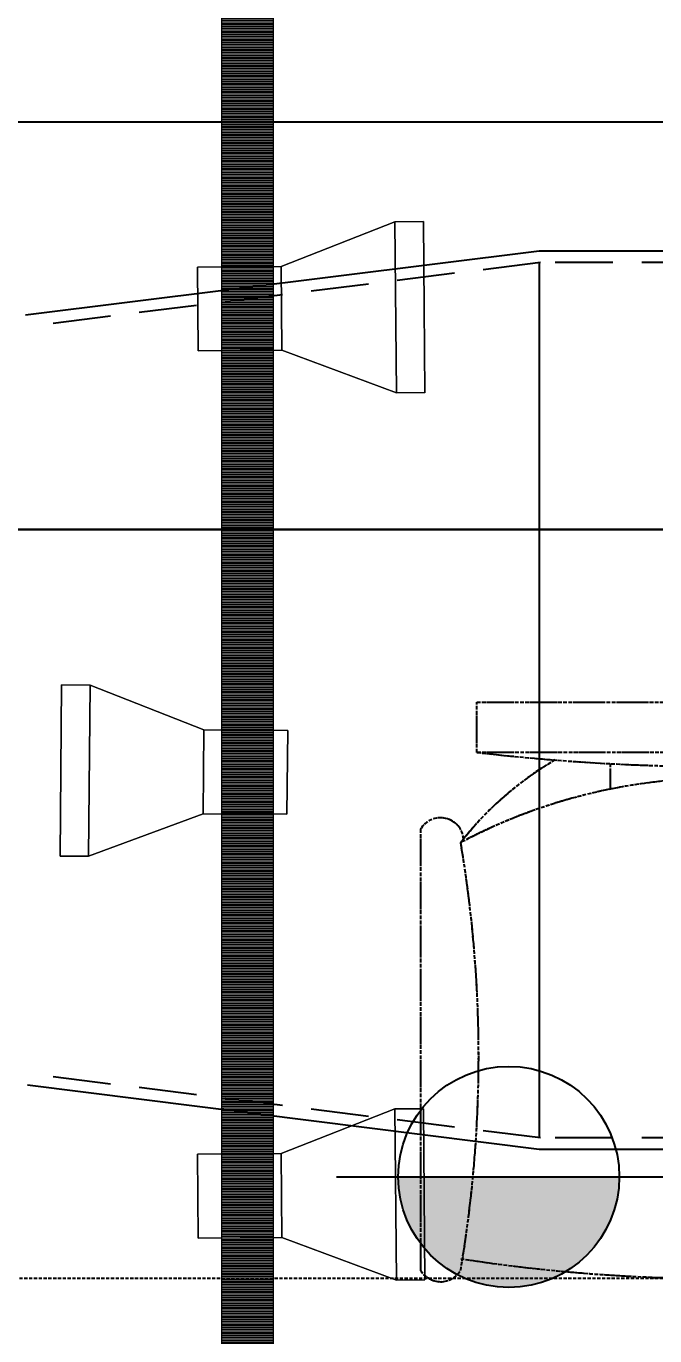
# Model space of a CAD drawing. Extents: x -2975 to 7327, y -1166 to 1029.
# Drawn here: x 718.3 to 767.3, y -671.7 to -569.7 of the extents above; entities that cross this region are included whole.
import ezdxf

# ---------------------------------------------------------------- set-up
doc = ezdxf.new("R2010")
doc.units = 0
doc.header["$PDMODE"] = 34
doc.linetypes.add('DASHED', pattern=[0.75, 0.5, -0.25])
doc.linetypes.add('XR-Mince$0$Anchor Stor (Ground Floor Plan ) Xref$2$Retail Building ( Ground Floor ) Xref$0$HIDDEN', pattern=[0.375, 0.25, -0.125])
for name, color, linetype in [('E-TEXT-LIGHTING', 7, 'Continuous'), ('M-FIRE FIGHTING-1.5 INCH', 1, 'Continuous'), ('M-FIRE FIGHTING-2 INCH', 1, 'Continuous'), ('M-HVAC-BLUE', 5, 'Continuous'), ('XR-Mince$0$A-SYMB-LEVL', 8, 'Continuous'), ('XR-Mince$0$fur dashed', 15, 'XR-Mince$0$Anchor Stor (Ground Floor Plan ) Xref$2$Retail Building ( Ground Floor ) Xref$0$HIDDEN'), ('XR-Mince$0$lighting unit', 4, 'Continuous')]:
    doc.layers.add(name, color=color, linetype=linetype)
doc.layers.add('XR-Mince$0$C-Spot', color=6, linetype='Continuous', lineweight=9)
doc.styles.get("Standard").update_dxf_attribs({"font": 'arial.ttf'})
doc.dimstyles.new('ISO-25', dxfattribs={"dimtxt": 10, "dimasz": 2.5, "dimexe": 1.25, "dimexo": 0.625, "dimtad": 0, "dimtxsty": 'Standard', "dimcen": 2.5, "dimadec": 0, "dimazin": 0, "dimtfac": 1, "dimtix": 1, "dimtmove": 0, "dimatfit": 3, "dimfxl": 1, "dimarcsym": 0})
pattern_1 = [(180, (10348.38203, -44521.9764), (-2e-13, -0.125), [])]

# ---------------------------------------------------------------- blocks, each defined once
blk = doc.blocks.new('XR-Mince$0$gfhfhh')
at = {"layer": 'XR-Mince$0$fur dashed'}
for p, q in [((-5832.981, -7608.143), (-5818.467, -7576.96)), ((-5818.467, -7576.96), (-5815.298, -7578.435)), ((-5809.068, -7577.719), (-5781.257, -7590.663)), ((-5815.298, -7578.435), (-5829.811, -7609.618)), ((-5819.281, -7589.076), (-5817.997, -7589.674)), ((-5825.191, -7601.546), (-5823.586, -7602.293)), ((-5829.811, -7609.618), (-5832.981, -7608.143)), ((-5826.622, -7615.434), (-5798.811, -7628.378))]:
    blk.add_line(p, q, dxfattribs=at)
for centre, radius, start, end in [((-5957.032, -7531.436), 149.324, 328.42768, 341.65449), ((-5808.923, -7579.34), 1.612, 95.42891, 239.26706), ((-5786.238, -7611.287), 38.416, 127.10045, 182.98172), ((-5804.394, -7602.837), 22.75, 102.74137, 124.58252), ((-5760.633, -7511.099), 84.949, 234.95594, 255.12623), ((-5782.587, -7591.588), 1.612, 275.42891, 34.65325), ((-5896.263, -7560.078), 117.756, 326.24845, 343.83371), ((-5804.394, -7602.837), 22.75, 185.27925, 207.3408), ((-5825.296, -7614.517), 1.612, 70.089, 214.65325), ((-5848.262, -7699.372), 89.279, 55.44977, 74.6324), ((-5798.959, -7626.765), 1.612, 275.42891, 34.65325)]:
    blk.add_arc(centre, radius, start, end, dxfattribs=at)
blk = doc.blocks.new('XR-Mince$0$fur')
at = {"layer": 'XR-Mince$0$fur dashed'}
for p, q in [((-12816.33, -21713.79), (-12777.8, -21713.79)), ((-12816.33, -21717.71), (-12816.33, -21713.79)), ((-12777.8, -21717.71), (-12816.33, -21717.71)), ((-12805.95, -21718.58), (-12805.95, -21720.57)), ((-12820.72, -21723.69), (-12820.72, -21758.05)), ((-12766.96, -21758.71), (-12912.03, -21758.71))]:
    blk.add_line(p, q, dxfattribs=at)
blk.add_lwpolyline([(-12766.96, -21758.71), (-12912.03, -21758.71), (-12912.03, -21898.71), (-12766.96, -21898.71)], close=True, dxfattribs=at)
for centre, radius, start, end in [((-12797.06, -21551.58), 167.24, 263.3862, 276.613), ((-12797.43, -21740.31), 25.48, 120.2377, 142.2993), ((-12797.43, -21762.74), 43.03, 62.0589, 117.9402), ((-12819.17, -21724.61), 1.81, 5.0475, 149.6117), ((-12916.18, -21741.39), 99.99, 350.4083, 9.5909), ((-12797.43, -21626.82), 131.89, 261.2069, 278.7922), ((-12819.16, -21757.14), 1.81, 210.3874, 329.6117)]:
    blk.add_arc(centre, radius, start, end, dxfattribs=at)
for p, xscale, yscale, zscale, rotation in [((-23340.7, -24041.06), -1.12, 1.12, 1.12, 65.04150685471984), ((-2334.31, -24041.06), 1.119999999999999, 1.119999999999999, 1.119999999999999, 294.9584931452802)]:
    blk.add_blockref('XR-Mince$0$gfhfhh', p, dxfattribs=dict(at, xscale=xscale, yscale=yscale, zscale=zscale, rotation=rotation))
blk = doc.blocks.new('XR-Mince$0$lighting')
at = {"layer": 'XR-Mince$0$C-Spot'}
h = blk.add_hatch(dxfattribs=at)
h.set_pattern_fill('ANSI31', color=4, angle=-225)
h.set_pattern_definition(pattern_1)
h.paths.add_polyline_path([(-2836.2, -21951.98), (-2834.2, -21951.98), (-2834.2, -21292.19), (-2836.2, -21292.19)])
h = blk.add_hatch(dxfattribs=at)
h.set_pattern_fill('ANSI31', color=4, angle=-225)
h.set_pattern_definition(pattern_1)
h.paths.add_polyline_path([(-2834.2, -21951.98), (-2832.2, -21951.98), (-2832.2, -21292.19), (-2834.2, -21292.19)])
at = {"layer": 'XR-Mince$0$C-Spot', "color": 4, "elevation": 148.27}
for points in [[(-2832.2, -21951.98), (-2836.2, -21951.98), (-2836.2, -21292.19), (-2832.2, -21292.19)], [(-2831.52, -21686.37), (-2822.6, -21689.7), (-2822.71, -21676.36), (-2831.57, -21679.84)], [(-2831.52, -21686.37), (-2822.6, -21689.7), (-2822.71, -21676.36), (-2831.57, -21679.84)], [(-2831.52, -21686.37), (-2822.6, -21689.7), (-2822.71, -21676.36), (-2831.57, -21679.84)], [(-2831.57, -21679.84), (-2822.71, -21676.36), (-2822.6, -21689.69), (-2831.52, -21686.37)], [(-2820.38, -21689.68), (-2822.6, -21689.7), (-2822.71, -21676.36), (-2820.49, -21676.34)], [(-2820.38, -21689.68), (-2822.6, -21689.7), (-2822.71, -21676.36), (-2820.49, -21676.34)], [(-2820.38, -21689.68), (-2822.6, -21689.7), (-2822.71, -21676.36), (-2820.49, -21676.34)], [(-2820.49, -21676.34), (-2822.71, -21676.36), (-2822.6, -21689.69), (-2820.38, -21689.67)], [(-2831.52, -21686.37), (-2838.05, -21686.42), (-2838.1, -21679.89), (-2831.57, -21679.84)], [(-2831.52, -21686.37), (-2838.05, -21686.42), (-2838.1, -21679.89), (-2831.57, -21679.84)], [(-2831.52, -21686.37), (-2838.05, -21686.42), (-2838.1, -21679.89), (-2831.57, -21679.84)], [(-2831.57, -21679.84), (-2838.1, -21679.89), (-2838.05, -21686.42), (-2831.52, -21686.37)], [(-2848.79, -21725.79), (-2846.57, -21725.8), (-2846.45, -21712.47), (-2848.67, -21712.45)], [(-2848.79, -21725.79), (-2846.57, -21725.8), (-2846.45, -21712.47), (-2848.67, -21712.45)], [(-2848.79, -21725.79), (-2846.57, -21725.8), (-2846.45, -21712.47), (-2848.67, -21712.45)], [(-2848.67, -21712.45), (-2846.45, -21712.47), (-2846.57, -21725.8), (-2848.79, -21725.78)], [(-2837.65, -21722.48), (-2846.57, -21725.8), (-2846.45, -21712.47), (-2837.59, -21715.95)], [(-2837.65, -21722.48), (-2846.57, -21725.8), (-2846.45, -21712.47), (-2837.59, -21715.95)], [(-2837.65, -21722.48), (-2846.57, -21725.8), (-2846.45, -21712.47), (-2837.59, -21715.95)], [(-2837.59, -21715.95), (-2846.45, -21712.47), (-2846.57, -21725.8), (-2837.65, -21722.48)], [(-2837.65, -21722.48), (-2831.12, -21722.53), (-2831.06, -21716), (-2837.59, -21715.95)], [(-2837.65, -21722.48), (-2831.12, -21722.53), (-2831.06, -21716), (-2837.59, -21715.95)], [(-2837.65, -21722.48), (-2831.12, -21722.53), (-2831.06, -21716), (-2837.59, -21715.95)], [(-2837.59, -21715.95), (-2831.06, -21716), (-2831.12, -21722.53), (-2837.65, -21722.48)], [(-2831.52, -21755.5), (-2822.6, -21758.83), (-2822.71, -21745.49), (-2831.57, -21748.97)], [(-2831.52, -21755.5), (-2822.6, -21758.83), (-2822.71, -21745.49), (-2831.57, -21748.97)], [(-2831.52, -21755.5), (-2822.6, -21758.83), (-2822.71, -21745.49), (-2831.57, -21748.97)], [(-2831.57, -21748.97), (-2822.71, -21745.49), (-2822.6, -21758.82), (-2831.52, -21755.5)], [(-2820.38, -21758.81), (-2822.6, -21758.83), (-2822.71, -21745.49), (-2820.49, -21745.47)], [(-2820.38, -21758.81), (-2822.6, -21758.83), (-2822.71, -21745.49), (-2820.49, -21745.47)], [(-2820.38, -21758.81), (-2822.6, -21758.83), (-2822.71, -21745.49), (-2820.49, -21745.47)], [(-2820.49, -21745.47), (-2822.71, -21745.49), (-2822.6, -21758.82), (-2820.38, -21758.8)], [(-2831.52, -21755.5), (-2838.05, -21755.56), (-2838.1, -21749.02), (-2831.57, -21748.97)], [(-2831.52, -21755.5), (-2838.05, -21755.56), (-2838.1, -21749.02), (-2831.57, -21748.97)], [(-2831.52, -21755.5), (-2838.05, -21755.56), (-2838.1, -21749.02), (-2831.57, -21748.97)], [(-2831.57, -21748.97), (-2838.1, -21749.02), (-2838.05, -21755.56), (-2831.52, -21755.5)]]:
    blk.add_lwpolyline(points, close=True, dxfattribs=at)
blk = doc.blocks.new('XR-Mince')
at = {"layer": 'XR-Mince$0$A-SYMB-LEVL', "ltscale": 100}
h = blk.add_hatch(color=256, dxfattribs=at)
h.dxf.hatch_style = 1
h.set_gradient(color1=(0, 0, 255), color2=(132, 132, 132), tint=1, name='CURVED')
h.paths.add_polyline_path([(755.88, -659.36), (747.27, -659.36, 0.414214), (755.88, -667.97)])
h.paths.add_polyline_path([(764.49, -659.36), (755.88, -659.36), (755.88, -667.97, 0.414214)])
blk.add_line((742.46, -659.36), (854.75, -659.36), dxfattribs=at)
blk.add_circle((755.88, -659.36), 8.61, dxfattribs=at)
at = {"layer": 'XR-Mince$0$fur dashed', "linetype": 'Continuous'}
blk.add_blockref('XR-Mince$0$fur', (13569.73, 21091.42), dxfattribs=at)
at = {"layer": 'XR-Mince$0$lighting unit', "linetype": 'Continuous'}
blk.add_blockref('XR-Mince$0$lighting', (3569.73, 21091.42), dxfattribs=at)
blk = doc.blocks.new('*D130')
at = {"layer": 'Defpoints', "color": 0, "transparency": 16777216}
for p in [(685.73, -608.91), (780.48, -608.91), (685.73, -948.16)]:
    blk.add_point(p, dxfattribs=at)
at = {"layer": 'M-FIRE FIGHTING-2 INCH', "color": 0, "lineweight": -2, "transparency": 16777216}
for p, q in [((686.35, -608.91), (781.73, -608.91)), ((780.48, -611.41), (780.48, -757.12)), ((780.48, -945.66), (780.48, -799.95)), ((686.35, -948.16), (781.73, -948.16))]:
    blk.add_line(p, q, dxfattribs=at)
at = {"layer": 'M-FIRE FIGHTING-2 INCH', "color": 0, "transparency": 16777216}
for points in [[(780.07, -611.41), (780.9, -611.41), (780.48, -608.91)], [(780.07, -945.66), (780.9, -945.66), (780.48, -948.16)]]:
    blk.add_solid(points, dxfattribs=at)
at = {"layer": 'M-FIRE FIGHTING-2 INCH', "color": 0, "transparency": 16777216, "insert": (780.48, -778.54), "char_height": 10, "attachment_point": 5, "rotation": 90}
blk.add_mtext('339,25', dxfattribs=at)
blk = doc.blocks.new('*D140')
at = {"layer": 'Defpoints', "color": 0, "transparency": 16777216}
for p in [(993.61, -577.15), (685.73, -608.91), (993.61, -608.91)]:
    blk.add_point(p, dxfattribs=at)
at = {"layer": 'M-FIRE FIGHTING-2 INCH', "color": 0, "lineweight": -2, "transparency": 16777216}
for p, q in [((685.73, -608.29), (685.73, -575.9)), ((993.61, -608.29), (993.61, -575.9)), ((688.23, -577.15), (818.28, -577.15)), ((991.11, -577.15), (861.06, -577.15))]:
    blk.add_line(p, q, dxfattribs=at)
at = {"layer": 'M-FIRE FIGHTING-2 INCH', "color": 0, "transparency": 16777216}
for points in [[(688.23, -576.74), (688.23, -577.57), (685.73, -577.15)], [(991.11, -576.74), (991.11, -577.57), (993.61, -577.15)]]:
    blk.add_solid(points, dxfattribs=at)
at = {"layer": 'M-FIRE FIGHTING-2 INCH', "color": 0, "transparency": 16777216, "insert": (839.67, -577.15), "char_height": 10, "attachment_point": 5}
blk.add_mtext('307,88', dxfattribs=at)
blk = doc.blocks.new('*D143')
at = {"layer": 'Defpoints', "color": 0, "transparency": 16777216}
for p in [(762.48, -269.66), (796.24, -269.66), (685.73, -608.91)]:
    blk.add_point(p, dxfattribs=at)
at = {"layer": 'M-FIRE FIGHTING-2 INCH', "color": 0, "lineweight": -2, "transparency": 16777216}
for p, q in [((763.1, -269.66), (797.49, -269.66)), ((796.24, -272.16), (796.24, -417.87)), ((796.24, -606.41), (796.24, -460.7)), ((686.35, -608.91), (797.49, -608.91))]:
    blk.add_line(p, q, dxfattribs=at)
at = {"layer": 'M-FIRE FIGHTING-2 INCH', "color": 0, "transparency": 16777216}
for points in [[(795.82, -272.16), (796.65, -272.16), (796.24, -269.66)], [(795.82, -606.41), (796.65, -606.41), (796.24, -608.91)]]:
    blk.add_solid(points, dxfattribs=at)
at = {"layer": 'M-FIRE FIGHTING-2 INCH', "color": 0, "transparency": 16777216, "insert": (796.24, -439.29), "char_height": 10, "attachment_point": 5, "rotation": 90}
blk.add_mtext('339,25', dxfattribs=at)

msp = doc.modelspace()

# ---------------------------------------------------------------- block references
at = {"layer": 'E-TEXT-LIGHTING'}
msp.add_blockref('XR-Mince', (0, 0), dxfattribs=at)

# ---------------------------------------------------------------- next in the draw order: linework, layer by layer
at = {"layer": 'M-FIRE FIGHTING-1.5 INCH'}
msp.add_line((993.61, -608.911), (558.667, -608.911, 0), dxfattribs=at)
at = {"layer": 'M-HVAC-BLUE', "color": 3, "linetype": 'Continuous'}
for p, q in [((758.242, -587.219), (718.242, -592.221)), ((865.239, -587.219), (758.242, -587.219)), ((758.242, -588.119), (758.242, -656.319)), ((758.242, -657.219), (718.398, -652.221)), ((865.239, -657.219), (758.242, -657.219))]:
    msp.add_line(p, q, dxfattribs=at)
at = {"layer": 'M-HVAC-BLUE', "color": 3, "linetype": 'DASHED', "ltscale": 9}
for p, q in [((758.354, -588.112), (718.354, -593.114)), ((865.239, -588.119), (758.242, -588.119)), ((758.354, -656.326), (718.51, -651.328)), ((865.239, -656.319), (758.242, -656.319))]:
    msp.add_line(p, q, dxfattribs=at)

# ---------------------------------------------------------------- next in the draw order: dimensions: what is measured, and where the dimension line sits
at = {"layer": 'M-FIRE FIGHTING-2 INCH', "color": 32, "true_color": 0xcd6928}
for base, p1, p2, picture, middle in [((796.235, -269.661), (685.73, -608.911), (762.478, -269.661), '*D143', (796.235, -439.286)), ((780.483, -608.911), (685.73, -948.161), (685.73, -608.911), '*D130', (780.483, -778.536))]:
    dim = msp.add_linear_dim(base=base, p1=p1, p2=p2, angle=90, dimstyle='ISO-25', dxfattribs=at)
    dim.commit()
    dim.dimension.update_dxf_attribs({"geometry": picture, "text_midpoint": middle})
dim = msp.add_linear_dim(base=(993.61, -577.154), p1=(685.73, -608.911), p2=(993.61, -608.911), dimstyle='ISO-25', dxfattribs=at)
dim.commit()
dim.dimension.update_dxf_attribs({"geometry": '*D140', "text_midpoint": (839.67, -577.154)})

doc.saveas('drawing.dxf')
